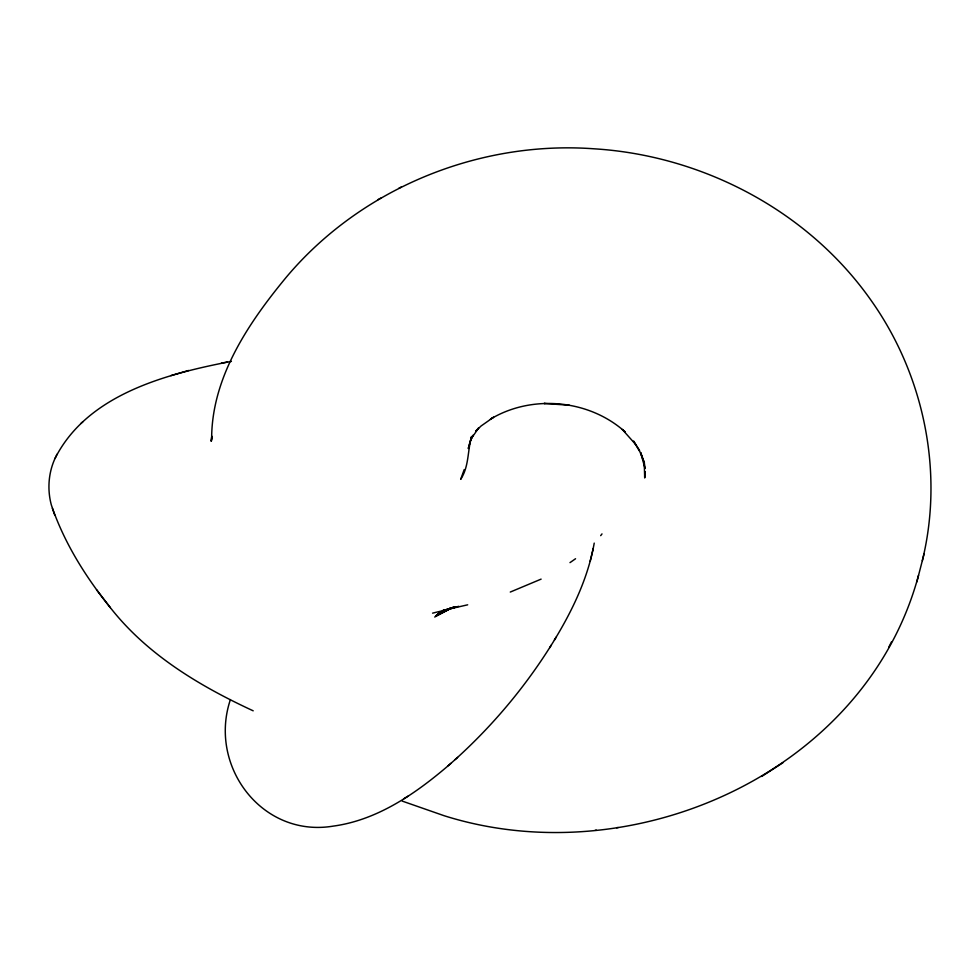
<?xml version="1.0" encoding="UTF-8"?>
<svg xmlns="http://www.w3.org/2000/svg" width="980" height="980" viewBox="0 0 980 980"><rect width="100%" height="100%" fill="white"/><g stroke="black" fill="none" stroke-linecap="round" stroke-linejoin="round"><path stroke-width="1.47" d="M211.729 437.068L211.3 441.245L211.729 437.068L211.643 438.464C211.803 377.031 248.663 322.763 286.295 277.205C360.836 188.515 478.534 140.385 593.819 148.788C702.954 155.428 809.149 211.349 871.931 301.595C924.079 375.781 943.997 472.372 922.327 560.707M211.362 440.559L212.17 436.394M644.656 476.684L645.293 471.637L644.705 477.958L644.24 462.291L644.987 468.428L640.712 452.576L644.399 462.94L639.94 451.878L633.533 441.074L639.597 450.445M469.763 443.217L468.293 448.534L471.588 436.504C467.46 450.641 469.138 466.541 460.686 479.343L464.202 469.604M554.423 640.014C572.614 610.099 588.098 577.82 594.223 543.104M590.205 561.185L593.231 548.445M230.41 699.585C208.054 765.833 261.795 837.973 333.176 826.128C377.178 820.174 415.189 793.91 448.203 765.735C490.6 728.826 527.228 685.253 556.211 637.086M402.143 801.064L444.087 815.703C632.492 875.189 865.34 772.779 918.53 575.321M916.839 581.936L924.042 554.031M470.167 441.674L472.973 435.23L470.694 439.469L478.657 427.929L475.888 431.029L481.045 426.018L493.577 417.223L490.392 419.195C531.846 394.168 588.98 399.485 625.044 431.825L622.288 429.448L635.873 444.712M231.403 361.363C166.367 373.931 87.379 394.315 55.027 458.444C48.4 472.862 47.212 489.632 51.328 504.921C64.031 542.528 85.505 576.767 110.287 607.576C147.184 654.738 199.602 686.012 253.195 710.819M55.027 458.444L55.762 456.888M56.252 455.786L56.975 454.242M888.86 647.057L891.531 641.827M549.658 647.768L551.238 645.171M600.679 535.656L602.002 533.904M455.149 759.573L457.587 757.418M448.203 765.735L450.923 763.322M80.911 423.47L82.981 421.621M575.554 558.735L569.993 562.63M761.705 776.466L783.045 762.648M403.711 798.823L408.023 796.177M377.949 199.638L380.705 198.144M398.823 188.295L401.322 186.96M434.704 617.033L451.964 607.796M451.866 607.747L435.537 616.077L450.984 608.249M450.861 608.176L436.455 615.183L451.07 608.176M541.119 579.119L510.274 592.055M450.959 608.09L437.509 614.288L451.939 607.857L442.201 611.422L454.781 606.975L443.438 610.883L454.904 607.233M451.057 608.029L438.648 613.443L453.997 606.926M450.506 608.311L441.012 612.01L454.732 606.865M467.68 604.819L442.96 610.442L454.843 607.233M170.863 375.622L188.638 370.465M446.108 609.928L458.701 606.302M432.572 613.149L449.097 609.144M227.397 362.037L221.505 363.09M595.166 830.317L596.355 830.158M616.604 827.72L618.233 827.524M545.137 403.466L544.047 403.454L569.331 405.218M110.287 607.576L96.53 589.715M52.369 508.289L54.807 515.284"/></g></svg>
